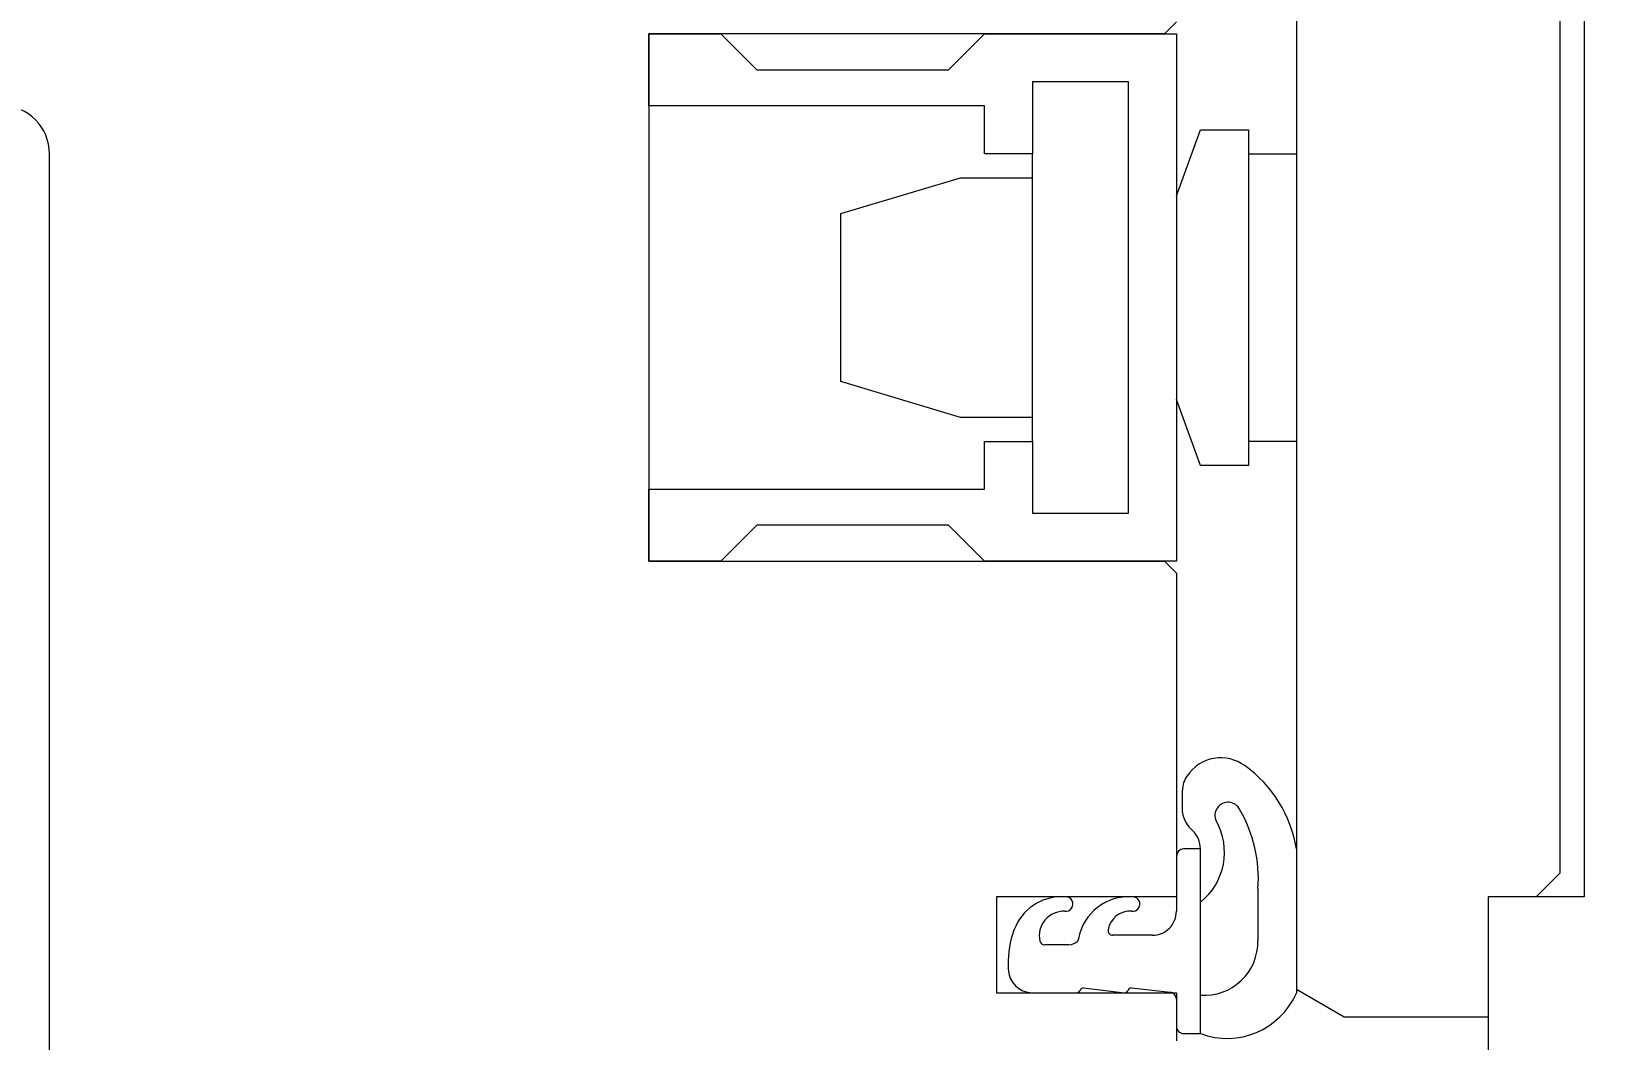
# Model space of a CAD drawing. Header units: metres. Extents: x 2.1 to 55.1, y 135.2 to 164.9.
# Drawn here: x 40.7022 to 40.7678, y 143.2037 to 143.2458 of the extents above; entities that cross this region are included whole.
import ezdxf

# ---------------------------------------------------------------- set-up
doc = ezdxf.new("R2010")
doc.units = ezdxf.units.M
doc.header["$PDMODE"] = 65
doc.linetypes.add('AUSGEZOGEN', pattern=[0])
doc.linetypes.add('VERDECKT', pattern=[9.524999999999999, 6.35, -3.175])
for name, color, linetype, lineweight in [('XR$1$Fenster', 7, 'AUSGEZOGEN', 18), ('XR$1$Vermassung Decke', 180, 'VERDECKT', 25), ('XR$1$Werkplan- Ausfuehrungsmasse', 7, 'AUSGEZOGEN', 13)]:
    doc.layers.add(name, color=color, linetype=linetype, lineweight=lineweight)
doc.styles.add('ARIAL', font='ARIAL.TTF')
doc.dimstyles.new('DIMSTYLE_16', dxfattribs={"dimtxt": 0.125, "dimasz": 0.15, "dimexe": 0, "dimexo": 0, "dimgap": 0.0625, "dimtad": 2, "dimdec": 1, "dimlfac": 100, "dimrnd": 0.5, "dimzin": 4, "dimdsep": 46, "dimtxsty": 'ARIAL', "dimblk1": 'ALL_ML_KREIS', "dimblk2": 'ALL_ML_KREIS', "dimsah": 1, "dimcen": 0, "dimclrd": 256, "dimclre": 256, "dimclrt": 256, "dimadec": 0, "dimazin": 0, "dimtfac": 1, "dimtdec": 0, "dimtix": 1, "dimtmove": 2, "dimatfit": 3, "dimfxl": 0, "dimtvp": 1.2, "dimtzin": 0, "dimlwd": 0, "dimlwe": -1, "dimarcsym": 0})
doc.dimstyles.new('DIMSTYLE_18', dxfattribs={"dimtxt": 0.125, "dimasz": 0.15, "dimexe": 0, "dimexo": 0, "dimgap": 0.0625, "dimtad": 2, "dimrnd": 0.005, "dimzin": 4, "dimdsep": 46, "dimtxsty": 'ARIAL', "dimblk1": 'ALL_ML_KREIS', "dimblk2": 'ALL_ML_KREIS', "dimsah": 1, "dimcen": 0, "dimclrd": 256, "dimclre": 256, "dimclrt": 256, "dimadec": 0, "dimazin": 0, "dimtfac": 1, "dimtdec": 0, "dimtix": 1, "dimtmove": 2, "dimatfit": 3, "dimfxl": 0, "dimtzin": 0, "dimlwd": 0, "dimlwe": -1, "dimarcsym": 0})
doc.dimstyles.new('DIMSTYLE_3', dxfattribs={"dimtxt": 0.1, "dimasz": 0.15, "dimexe": 0, "dimexo": 0, "dimgap": 0.05, "dimtad": 2, "dimdec": 1, "dimlfac": 100, "dimrnd": 0.5, "dimzin": 4, "dimdsep": 46, "dimtxsty": 'ARIAL', "dimblk1": 'ALL_ML_KREIS', "dimblk2": 'ALL_ML_KREIS', "dimsah": 1, "dimcen": 0, "dimclrd": 240, "dimclre": 240, "dimclrt": 240, "dimadec": 0, "dimazin": 0, "dimtfac": 1, "dimtdec": 0, "dimtix": 1, "dimtmove": 2, "dimatfit": 3, "dimfxl": 0, "dimtvp": 1.2, "dimtzin": 0, "dimlwd": 0, "dimlwe": 13, "dimarcsym": 0})

# ---------------------------------------------------------------- blocks, each defined once
blk = doc.blocks.new('ALL_ML_KREIS')
at = {"color": 0, "linetype": 'ByBlock', "lineweight": -2}
for p, q in [((0, -0.5), (0, 0.5)), ((-1, 0), (0.5, 0))]:
    blk.add_line(p, q, dxfattribs=at)
blk.add_circle((0, 0), 0.15, dxfattribs=at)
blk = doc.blocks.new('*D29')
at = {"layer": 'DEFPOINTS', "color": 92, "linetype": 'AUSGEZOGEN', "lineweight": 13, "true_color": 0x00c600, "transparency": 33554687}
for p in [(44.21091207872055, 143.084699050955), (40.68591207872055, 143.0046990509549), (44.21091207872055, 143.0046990509549)]:
    blk.add_point(p, dxfattribs=at)
at = {"layer": 'XR$1$Vermassung Decke', "color": 92, "linetype": 'AUSGEZOGEN', "lineweight": -2, "true_color": 0x00c600, "transparency": 33554687}
for p, q in [((40.68591207872055, 143.084699050955), (40.68591207872055, 143.084699050955)), ((40.68591207872055, 143.0046990509549), (40.68591207872055, 143.084699050955)), ((40.68591207872055, 143.0046990509549), (40.68591207872055, 143.0046990509549))]:
    blk.add_line(p, q, dxfattribs=at)
at = {"layer": 'XR$1$Vermassung Decke', "color": 92, "linetype": 'AUSGEZOGEN', "lineweight": 13, "true_color": 0x00c600, "transparency": 33554687, "xscale": 0.15, "yscale": 0.15, "zscale": 0.15}
for p, rotation in [((40.68591207872055, 143.084699050955), 90), ((40.68591207872055, 143.0046990509549), 270)]:
    blk.add_blockref('ALL_ML_KREIS', p, dxfattribs=dict(at, rotation=rotation))
at = {"layer": 'XR$1$Vermassung Decke', "color": 92, "linetype": 'AUSGEZOGEN', "lineweight": 13, "true_color": 0x00c600, "transparency": 33554687, "insert": (40.58420675812027, 143.142199050955), "char_height": 0.1, "width": 0.3, "attachment_point": 5, "rotation": 90, "style": 'ARIAL'}
blk.add_mtext('\\A1;{\\A1;{8\\H0.066000;\\S^ ;}}', dxfattribs=at)
blk = doc.blocks.new('*D468')
at = {"layer": 'DEFPOINTS', "transparency": 33554687}
for p in [(40.90091207872054, 143.264699050955), (39.50591207872055, 142.836699050955), (40.82591207872055, 142.836699050955)]:
    blk.add_point(p, dxfattribs=at)
at = {"layer": 'XR$1$Werkplan- Ausfuehrungsmasse', "lineweight": -2, "transparency": 33554687}
for p, q in [((39.50591207872055, 143.264699050955), (39.50591207872055, 143.264699050955)), ((39.50591207872055, 142.836699050955), (39.50591207872055, 143.264699050955)), ((39.50591207872055, 142.836699050955), (39.50591207872055, 142.836699050955))]:
    blk.add_line(p, q, dxfattribs=at)
at = {"layer": 'XR$1$Werkplan- Ausfuehrungsmasse', "transparency": 33554687, "xscale": 0.15, "yscale": 0.15, "zscale": 0.15}
for p, rotation in [((39.50591207872055, 143.264699050955), 90), ((39.50591207872055, 142.836699050955), 270)]:
    blk.add_blockref('ALL_ML_KREIS', p, dxfattribs=dict(at, rotation=rotation))
at = {"layer": 'XR$1$Werkplan- Ausfuehrungsmasse', "transparency": 33554687, "insert": (39.3911951619402, 143.0450459131651), "char_height": 0.125, "width": 0.5, "attachment_point": 5, "rotation": 90, "style": 'ARIAL'}
blk.add_mtext('\\A1;{\\A1;{43\\H0.082500;\\S^ ;}}', dxfattribs=at)
blk = doc.blocks.new('*D469')
at = {"layer": 'DEFPOINTS', "transparency": 33554687}
for p in [(39.40091207872054, 147.1346990021271), (39.50591207872055, 143.264699050955), (40.90091207872054, 143.264699050955)]:
    blk.add_point(p, dxfattribs=at)
at = {"layer": 'XR$1$Werkplan- Ausfuehrungsmasse', "lineweight": -2, "transparency": 33554687}
for p, q in [((39.50591207872055, 147.1346990021271), (39.50591207872055, 147.1346990021271)), ((39.50591207872055, 143.264699050955), (39.50591207872055, 147.1346990021271)), ((39.50591207872055, 143.264699050955), (39.50591207872055, 143.264699050955))]:
    blk.add_line(p, q, dxfattribs=at)
at = {"layer": 'XR$1$Werkplan- Ausfuehrungsmasse', "transparency": 33554687, "xscale": 0.15, "yscale": 0.15, "zscale": 0.15}
for p, rotation in [((39.50591207872055, 147.1346990021271), 90), ((39.50591207872055, 143.264699050955), 270)]:
    blk.add_blockref('ALL_ML_KREIS', p, dxfattribs=dict(at, rotation=rotation))
at = {"layer": 'XR$1$Werkplan- Ausfuehrungsmasse', "transparency": 33554687, "insert": (39.3911951619402, 145.3287286991195), "char_height": 0.125, "width": 0.5, "attachment_point": 5, "rotation": 90, "style": 'ARIAL'}
blk.add_mtext('\\A1;{\\A1;{3.87\\H0.082500;\\S^ ;}}', dxfattribs=at)

msp = doc.modelspace()

# ---------------------------------------------------------------- hatches: boundary and pattern name
at = {"layer": 'XR$1$Fenster', "linetype": 'AUSGEZOGEN', "lineweight": 13, "transparency": 33554687}
h = msp.add_hatch(dxfattribs=at)
h.set_pattern_fill('SCHRAFFUR_1', color=256, scale=0.05, angle=180, style=0, pattern_type=2)
h.set_pattern_definition([(225, (0, 0), (0.1414213562373095, -0.1414213562373095), []), (225, (0.07071067811865477, -0.07071067811865472), (0.1414213562373095, -0.1414213562373095), [])])
h.paths.add_polyline_path([(40.7499123262154, 143.2054284329834), (40.74991232425101, 143.2042990794175), (40.74991270927241, 143.2042838846662), (40.74991386340119, 143.2042687289182), (40.74991578367469, 143.2042536510782), (40.74991846516359, 143.2042386898508), (40.74992190098454, 143.2042238836411), (40.74992608231788, 143.2042092704567), (40.74993099843012, 143.2041948878091), (40.74993663670173, 143.2041807726187), (40.74994298265931, 143.2041669611187), (40.74995002001292, 143.2041534887632), (40.74995773069773, 143.2041403901354), (40.74996609492054, 143.2041276988594), (40.74997509121051, 143.2041154475135), (40.74998469647429, 143.2041036675468), (40.74999488605531, 143.2040923891981), (40.75000563379707, 143.204081641419), (40.75001691211025, 143.2040714517987), (40.75002869204359, 143.204061846494), (40.75004094335818, 143.2040528501614), (40.75005363460507, 143.2040444858944), (40.75006673320598, 143.204036775164), (40.75008020553705, 143.2040297377636), (40.75009401701494, 143.2040233917579), (40.75010813218582, 143.2040177534373), (40.75012251481623, 143.2040128372749), (40.75013712798616, 143.2040086558908), (40.75015193418384, 143.2040052200183), (40.75016689540195, 143.2040025384774), (40.75018197323526, 143.2040006181514), (40.7501971289792, 143.2039994639699), (40.75021232372918, 143.2039990788957), (40.75091232372918, 143.2039990776781), (40.75091233712259, 143.211699077678), (40.75021233712259, 143.2116990788957), (40.75019714237127, 143.2116986938742), (40.75018198662332, 143.2116975397454), (40.75016690878333, 143.211695619472), (40.75015194755589, 143.2116929379831), (40.75013714134626, 143.2116895021621), (40.75012252816178, 143.2116853208288), (40.75010814551425, 143.2116804047165), (40.75009403032377, 143.2116747664449), (40.7500802188238, 143.2116684204873), (40.75006674646826, 143.2116613831337), (40.75005364784053, 143.2116536724489), (40.75004095656454, 143.2116453082261), (40.75002870521866, 143.2116363119361), (40.7500169252519, 143.2116267066723), (40.75000564690328, 143.2116165170913), (40.74999489912413, 143.2116057693496), (40.74998470950386, 143.2115944910364), (40.74997510419909, 143.2115827111031), (40.74996610786651, 143.2115704597885), (40.74995774359954, 143.2115577685416), (40.74995003286917, 143.2115446699407), (40.74994299546871, 143.2115311976096), (40.74993664946307, 143.2115173861317), (40.74993101114237, 143.2115032709608), (40.74992609498008, 143.2114888883304), (40.7499219135959, 143.2114742751605), (40.74991847772345, 143.2114594689628), (40.7499157961825, 143.2114445077447), (40.74991387585656, 143.2114294299114), (40.74991272167505, 143.2114142741675), (40.74991233660079, 143.2113990794175), (40.74991233260022, 143.2090991235425), (40.7499110490193, 143.2090484743759), (40.74990720174765, 143.2089979552294), (40.74990080066116, 143.208947695785), (40.74989186219133, 143.208897825058), (40.7498804092831, 143.2088484710657), (40.74986647133592, 143.2087997604992), (40.74985008412827, 143.2087518183979), (40.7498312897259, 143.2087047678283), (40.74981013637377, 143.2086587295686), (40.74978667837225, 143.2086138217985), (40.74976097593763, 143.2085701597954), (40.74973309504778, 143.2085278556391), (40.74970310727247, 143.2084870179239), (40.74967108958992, 143.2084477514794), (40.74963712418906, 143.2084101571021), (40.7496012982586, 143.2083743312963), (40.74956370376317, 143.2083403660262), (40.74952443720729, 143.2083083484802), (40.74948359938768, 143.208278360847), (40.74944129513441, 143.2082504801043), (40.74939763304191, 143.2082247778216), (40.74935272519013, 143.2082013199763), (40.7493066868569, 143.2081801667843), (40.74925963622195, 143.2081613725456), (40.74921169406356, 143.2081449855047), (40.74916298344861, 143.208131047727), (40.74911362941651, 143.2081195949905), (40.74906375865838, 143.2081106566942), (40.74901349919173, 143.2081042557825), (40.7489629800319, 143.2081004086866), (40.74891233086083, 143.2080991252818), (40.74725766275368, 143.20809912816), (40.74724667374381, 143.2080992395557), (40.74723570947096, 143.2080999848525), (40.74722480647119, 143.2081013615669), (40.7472140010764, 143.2081033651114), (40.74720332929328, 143.2081059888094), (40.74719282668324, 143.2081092239183), (40.74718252824398, 143.2081130596575), (40.74717246829285, 143.2081174832454), (40.74716268035246, 143.2081224799413), (40.74715319703902, 143.2081280330947), (40.74714404995365, 143.208134124201), (40.74713526957708, 143.2081407329629), (40.74712688516797, 143.2081478373581), (40.74711892466561, 143.2081554137127), (40.74711141459665, 143.2081634367801), (40.74710437998678, 143.2081718798252), (40.74709784427732, 143.2081807147134), (40.74709182924716, 143.2081899120042), (40.74708635494007, 143.2081994410497), (40.747081439598, 143.2082092700964), (40.74707709960028, 143.2082193663911), (40.74707334940901, 143.20822969629), (40.74707020152093, 143.2082402253711), (40.74706766642566, 143.2082509185483), (40.74706575257091, 143.2082617401889), (40.74706446633414, 143.2082726542322), (40.74706381200149, 143.2082836243096), (40.74706379175336, 143.2082946138653), (40.74706440565726, 143.2083055862794), (40.74706565166745, 143.2083165049883), (40.74706752563188, 143.2083273336079), (40.7470754480075, 143.2083706143987), (40.74708543132253, 143.2084134667535), (40.74709745272751, 143.2084557925932), (40.74711148470831, 143.208497495044), (40.74712749514899, 143.2085384786587), (40.74714544740541, 143.2085786496355), (40.74716530038906, 143.2086179160324), (40.74718700866113, 143.2086561879779), (40.74721052253646, 143.2086933778764), (40.74723578819736, 143.2087294006091), (40.74726274781661, 143.2087641737282), (40.74729133968998, 143.2087976176464), (40.7473214983774, 143.2088296558183), (40.7473531548527, 143.2088602149161), (40.74738623666163, 143.2088892249972), (40.7474206680877, 143.2089166196643), (40.74745637032547, 143.2089423362174), (40.74749326166087, 143.2089663157975), (40.74753125765832, 143.2089885035207), (40.74757027135387, 143.2090088486048), (40.74761021345435, 143.2090273044845), (40.74765099254165, 143.2090438289187), (40.74769251528203, 143.2090583840868), (40.74773468663967, 143.2090709366754), (40.74777741009421, 143.2090814579547), (40.74782058786172, 143.2090899238439), (40.7478641211184, 143.2090963149665), (40.74790791022687, 143.2091006166948), (40.74795185496412, 143.2091028191831), (40.74799585475096, 143.2091029173905), (40.74803980888221, 143.2091009110921), (40.74807155280073, 143.2090978112457), (40.74810344649551, 143.2090980898928), (40.74813513140732, 143.2091017439008), (40.74816625132415, 143.2091087321901), (40.74819645638582, 143.2091189761962), (40.74822540701728, 143.2091323607526), (40.74825277774615, 143.2091487353858), (40.74827826086189, 143.2091679160068), (40.74830156987503, 143.209189686981), (40.74832244273812, 143.209213803552), (40.7483406447917, 143.2092399945936), (40.7483559714024, 143.2092679656575), (40.74836825026347, 143.209297402284), (40.74837734333206, 143.2093279735371), (40.74838314838089, 143.2093593357248), (40.74838560014774, 143.2093911362633), (40.74838467106908, 143.2094230176407), (40.74838037158988, 143.2094546214362), (40.7483727500463, 143.2094855923497), (40.74836189212218, 143.2095155821962), (40.74834791988579, 143.2095442538203), (40.74833099041759, 143.209571284886), (40.74831129404408, 143.2095963715016), (40.74828905219828, 143.2096192316352), (40.7482645149302, 143.2096396082857), (40.74823795809576, 143.2096572723723), (40.74820968025546, 143.2096720253096), (40.74817999931791, 143.2096837012403), (40.74814924896583, 143.2096921688998), (40.74811777490459, 143.209697333092), (40.7480859309758, 143.2096991357593), (40.74798494113897, 143.2097045085881), (40.74788381004604, 143.2097050711438), (40.74778276668652, 143.2097008221526), (40.74768203985134, 143.2096917712355), (40.74758185761467, 143.2096779388863), (40.74748244681759, 143.2096593564253), (40.74738403255446, 143.2096360659287), (40.74728683766308, 143.2096081201325), (40.74719108222038, 143.2095755823142), (40.7470969830439, 143.2095385261486), (40.74700475320093, 143.2094970355413), (40.74691460152606, 143.2094512044389), (40.74682673214833, 143.209401136616), (40.746741344029, 143.2093469454405), (40.74665863051104, 143.2092887536165), (40.74657877888139, 143.209226692907), (40.74650196994684, 143.2091609038349), (40.74642837762465, 143.2090915353656), (40.74635816854879, 143.2090187445688), (40.74629150169257, 143.2089426962637), (40.74622852800868, 143.2088635626452), (40.74616939008748, 143.2087815228945), (40.74611422183404, 143.2086967627727), (40.74606314816496, 143.208609474201), (40.74601628472557, 143.2085198548255), (40.745973737628, 143.2084281075698), (40.745935603211, 143.208334440176), (40.7459019678217, 143.2082390647336), (40.74587290762022, 143.2081421971997), (40.74584848840709, 143.20804405691), (40.74582876547442, 143.207944866082), (40.74582800194458, 143.2079407398815), (40.74582715201475, 143.2079366306081), (40.74582621605905, 143.2079325400708), (40.74582519448953, 143.2079284700703), (40.74582408775587, 143.2079244223982), (40.74582289634526, 143.2079203988364), (40.74582162078219, 143.2079164011562), (40.74582026162821, 143.2079124311173), (40.74581881948158, 143.2079084904674), (40.74581729497717, 143.2079045809412), (40.74581568878611, 143.2079007042597), (40.74581400161545, 143.2078968621296), (40.7458122342079, 143.2078930562422), (40.74581038734148, 143.2078892882729), (40.74580846182925, 143.2078855598803), (40.74580645851881, 143.2078818727058), (40.74580437829206, 143.2078782283725), (40.7458022220647, 143.2078746284847), (40.74579999078598, 143.2078710746271), (40.74579768543813, 143.2078675683642), (40.74579530703598, 143.2078641112394), (40.74579285662652, 143.2078607047746), (40.74579033528848, 143.2078573504695), (40.74578774413175, 143.2078540498005), (40.74578508429704, 143.2078508042208), (40.74578235695518, 143.207847615159), (40.74577956330685, 143.207844484019), (40.74577670458181, 143.2078414121792), (40.74577378203848, 143.2078384009919), (40.74577079696346, 143.2078354517826), (40.74576775067079, 143.2078325658495), (40.74575880908174, 143.2078244696661), (40.74574967479095, 143.207816591536), (40.7457403531146, 143.2078089360444), (40.74573084947786, 143.2078015076468), (40.7457211694119, 143.2077943106666), (40.74571131855052, 143.2077873492924), (40.74570130262693, 143.2077806275756), (40.74569112747039, 143.2077741494284), (40.74568079900286, 143.2077679186211), (40.74567032323554, 143.2077619387799), (40.7456597062653, 143.2077562133852), (40.74564895427127, 143.2077507457691), (40.74563807351107, 143.2077455391139), (40.74562707031735, 143.2077405964496), (40.74561595109397, 143.2077359206532), (40.74560472231233, 143.2077315144457), (40.74559339050758, 143.2077273803916), (40.74558196227485, 143.2077235208971), (40.7455704442654, 143.2077199382082), (40.74555884318269, 143.2077166344102), (40.74554716577858, 143.2077136114258), (40.74553541884932, 143.2077108710144), (40.74552360923165, 143.207708414771), (40.74551174379877, 143.207706244125), (40.74549982945636, 143.2077043603398), (40.7454878731386, 143.2077027645119), (40.74547588180406, 143.2077014575698), (40.74546386243173, 143.2077004402743), (40.74545182201687, 143.2076997132174), (40.74543976756704, 143.2076992768223), (40.74542770609791, 143.207699131343), (40.74440882365989, 143.2076991331153), (40.74440012251315, 143.207699322495), (40.74439143784398, 143.2076998902451), (40.74438278609802, 143.2077008352907), (40.74437418365864, 143.207702155842), (40.7443656468158, 143.2077038493984), (40.74435719173525, 143.2077059127529), (40.74434883442792, 143.2077083419983), (40.74434059071959, 143.2077111325345), (40.74433247622093, 143.2077142790771), (40.74432450629789, 143.2077177756677), (40.7443166960427, 143.207721615685), (40.74430906024521, 143.2077257918574), (40.74430161336493, 143.2077302962767), (40.74429436950361, 143.2077351204131), (40.74428734237852, 143.2077402551315), (40.74428054529658, 143.2077456907083), (40.74427399112904, 143.2077514168507), (40.74426769228717, 143.2077574227154), (40.74426166069875, 143.2077636969293), (40.74425590778547, 143.2077702276113), (40.74425044444128, 143.2077770023947), (40.74424528101186, 143.2077840084503), (40.74424042727488, 143.2077912325113), (40.74423589242163, 143.2077986608977), (40.74423168503949, 143.2078062795429), (40.74422781309574, 143.2078140740198), (40.74422428392249, 143.2078220295685), (40.74422110420274, 143.207830131124), (40.74421827995776, 143.2078383633448), (40.74421581653565, 143.207846710642), (40.74421371860127, 143.2078551572088), (40.7442029360694, 143.2079143200112), (40.74419561910148, 143.2079740105647), (40.74419179256012, 143.2080340260441), (40.74419146944768, 143.2080941625204), (40.74419465086211, 143.2081542156535), (40.74420132599311, 143.2082139813863), (40.744211472159, 143.2082732566383), (40.74422505488371, 143.2083318399958), (40.74424202801394, 143.208389532396), (40.74426233387596, 143.2084461378034), (40.74428590347171, 143.2085014638763), (40.74431265671304, 143.20855532262), (40.74434250269404, 143.2086075310255), (40.74437533999981, 143.2086579116918), (40.74441105705112, 143.2087062934283), (40.74444953248354, 143.2087525118369), (40.74449063555982, 143.20879640987), (40.74453422661414, 143.2088378383646), (40.74458015752666, 143.2088766565493), (40.74462827222681, 143.2089127325222), (40.74467840722372, 143.2089459436991), (40.74473039216161, 143.2089761772305), (40.74478405039873, 143.2090033303846), (40.74483919960753, 143.2090273108966), (40.74489565239426, 143.2090480372821), (40.74495321693568, 143.2090654391141), (40.74501169763089, 143.2090794572622), (40.74507089576591, 143.2090900440936), (40.74513061018897, 143.2090971636348), (40.74519063799398, 143.209100791694), (40.74525077520997, 143.2091009159433), (40.74528251912851, 143.2090978160969), (40.7453144128233, 143.209098094744), (40.74534609773511, 143.209101748752), (40.74537721765193, 143.2091087370414), (40.7454074227136, 143.2091189810475), (40.74543637334506, 143.2091323656038), (40.74546374407393, 143.209148740237), (40.74548922718967, 143.2091679208581), (40.74551253620279, 143.2091896918323), (40.7455334090659, 143.2092138084033), (40.74555161111947, 143.2092399994448), (40.74556693773017, 143.2092679705087), (40.74557921659126, 143.2092974071353), (40.74558830965984, 143.2093279783883), (40.74559411470867, 143.209359340576), (40.74559656647552, 143.2093911411146), (40.74559563739687, 143.209423022492), (40.74559133791767, 143.2094546262875), (40.74558371637406, 143.209485597201), (40.74557285844995, 143.2095155870475), (40.74555888621358, 143.2095442586715), (40.74554195674536, 143.2095712897373), (40.74552226037186, 143.2095963763529), (40.74550001852606, 143.2096192364864), (40.74547548125798, 143.209639613137), (40.74544892442353, 143.2096572772236), (40.74542064658323, 143.2096720301608), (40.74539096564568, 143.2096837060915), (40.74536021529359, 143.2096921737511), (40.74532874123237, 143.2096973379433), (40.74529689730356, 143.2096991406106), (40.74521394840512, 143.2097039877376), (40.74513087326895, 143.209705580266), (40.745047799544, 143.2097039157488), (40.744964854877, 143.2096989967437), (40.74488216671642, 143.2096908308088), (40.74479986211652, 143.2096794304917), (40.74471806754229, 143.2096648133093), (40.74463690867498, 143.2096470017218), (40.74455651021906, 143.2096260230974), (40.74447699571062, 143.2096019096708), (40.74439848732749, 143.2095746984935), (40.74432110570154, 143.2095444313767), (40.74424496973334, 143.2095111548273), (40.74417019640944, 143.2094749199762), (40.74409690062265, 143.2094357825002), (40.74402519499541, 143.2093938025357), (40.74395518970686, 143.209349044587), (40.74388699232346, 143.2093015774269), (40.74382070763377, 143.2092514739908), (40.74375643748735, 143.2091988112652), (40.74369428063836, 143.2091436701687), (40.74363433259378, 143.2090861354284), (40.74357668546664, 143.209026295449), (40.74352142783449, 143.2089642421777), (40.74346864460335, 143.2089000709622), (40.74341841687712, 143.2088338804046), (40.74337082183316, 143.2087657722099), (40.7433259326035, 143.2086958510296), (40.7432838181626, 143.2086242243009), (40.7432445432213, 143.2085510020817), (40.7432081681274, 143.2084762968815), (40.74318901028965, 143.2084327084696), (40.74317044317926, 143.2083888651713), (40.74315247018637, 143.2083447749918), (40.74313509459268, 143.2083004459817), (40.7431183195708, 143.2082558862348), (40.74310214818365, 143.2082111038875), (40.74308658338399, 143.2081661071164), (40.74307162801379, 143.2081209041375), (40.74305728480373, 143.2080755032044), (40.74304355637275, 143.2080299126069), (40.7430304452275, 143.2079841406693), (40.74301795376196, 143.2079381957492), (40.74300608425695, 143.2078920862355), (40.74299483887969, 143.2078458205475), (40.74298421968349, 143.2077994071328), (40.7429742286073, 143.2077528544659), (40.7429648674754, 143.2077061710469), (40.74295613799701, 143.2076593653997), (40.74294804176608, 143.2076124460706), (40.74294058026085, 143.2075654216266), (40.74293375484378, 143.2075183006538), (40.74292756676106, 143.207471091756), (40.74292201714261, 143.2074238035531), (40.74291710700173, 143.2073764446795), (40.74291283723494, 143.2073290237823), (40.74290920862186, 143.2072815495201), (40.74290622182505, 143.2072340305614), (40.74290387738986, 143.2071864755824), (40.74290217574437, 143.2071388932664), (40.74290111719926, 143.2070912923012), (40.74290070194783, 143.2070436813785), (40.74290107831835, 143.2066990384479), (40.74290241503231, 143.206648403923), (40.74290631115696, 143.2065979018228), (40.74291275671808, 143.2065476614341), (40.74292173521487, 143.2064978113738), (40.74293322366209, 143.2064484792596), (40.74294719264898, 143.206399791383), (40.74296360641452, 143.2063518723866), (40.74298242293899, 143.2063048449444), (40.74300359405154, 143.206258829448), (40.74302706555347, 143.2062139436985), (40.74305277735704, 143.2061703026047), (40.7430806636393, 143.2061280178891), (40.7431106530105, 143.2060871978017), (40.74314266869701, 143.2060479468433), (40.74317662873768, 143.2060103654975), (40.74321244619382, 143.2059745499737), (40.7432500293717, 143.2059405919606), (40.74328928205723, 143.2059085783917), (40.7433301037624, 143.2058785912228), (40.74337238998243, 143.2058507072218), (40.74341603246333, 143.2058249977727), (40.74346091947908, 143.2058015286923), (40.74350693611758, 143.2057803600623), (40.74355396457488, 143.205761546075), (40.7436018844567, 143.2057451348947), (40.74365057308678, 143.2057311685345), (40.74369990582073, 143.2057196827487), (40.74374975636532, 143.2057107069413), (40.74379999710168, 143.2057042640907), (40.74385049941202, 143.2057003706906), (40.74390113400894, 143.2056990367084), (40.74575272357912, 143.2056991398177), (40.74575863654135, 143.2056992585538), (40.74576454000986, 143.205699613913), (40.74577042451933, 143.2057002053256), (40.74577628063486, 143.2057010318432), (40.74578209896708, 143.2057020921407), (40.74578787018715, 143.2057033845182), (40.74579358504182, 143.2057049069033), (40.74579923436819, 143.2057066568554), (40.74580480910845, 143.2057086315684), (40.74581030032433, 143.2057108278764), (40.74581569921151, 143.2057132422578), (40.74582099711371, 143.2057158708416), (40.74582618553656, 143.2057187094133), (40.7458312561612, 143.2057217534216), (40.74583620085765, 143.2057249979858), (40.74584101169788, 143.205728437904), (40.74584568096842, 143.2057320676606), (40.74585020118281, 143.205735881436), (40.74585456509359, 143.2057398731152), (40.74585876570389, 143.2057440362983), (40.74586279627866, 143.2057483643103), (40.74586665035552, 143.2057528502118), (40.74587032175501, 143.2057574868104), (40.74587380459064, 143.2057622666719), (40.74587709327817, 143.2057671821327), (40.74588018254475, 143.2057722253116), (40.74588306743717, 143.2057773881224), (40.74588574332996, 143.2057826622876), (40.74588820593274, 143.2057880393508), (40.74589045129711, 143.2057935106906), (40.74589247582294, 143.2057990675346), (40.74589451961138, 143.2058046741627), (40.7458967881711, 143.2058101936724), (40.74589927780017, 143.2058156170567), (40.74590198443596, 143.2058209354655), (40.74590490366167, 143.2058261402202), (40.74590803071361, 143.2058312228274), (40.745911360489, 143.2058361749932), (40.74591488755416, 143.2058409886364), (40.74591860615353, 143.2058456559021), (40.74592251021897, 143.205850169174), (40.74592659337971, 143.2058545210871), (40.74593084897271, 143.20585870454), (40.74593527005359, 143.205862712706), (40.7459398494078, 143.2058665390443), (40.74594457956268, 143.205870177311), (40.74594945279939, 143.2058736215691), (40.74595446116563, 143.2058768661981), (40.74595959648857, 143.2058799059035), (40.74596485038823, 143.2058827357247), (40.74597021429113, 143.2058853510441), (40.74597567944429, 143.2058877475939), (40.74598123692948, 143.2058899214634), (40.74598687767782, 143.2058918691051), (40.74599259248456, 143.2058935873408), (40.74599837202408, 143.2058950733666), (40.74600420686517, 143.2058963247577), (40.74601008748631, 143.2058973394718), (40.74601600429136, 143.2058981158533), (40.74602194762502, 143.2058986526352), (40.74602790778883, 143.2058989489415), (40.74603387505677, 143.2058990042887), (40.74775107657911, 143.2056991273018), (40.74775408050257, 143.2056988191843), (40.74775709172239, 143.205698593247), (40.74776010799076, 143.2056984496586), (40.74776312705607, 143.2056983885262), (40.74776614666462, 143.2056984098954), (40.74776916456234, 143.2056985137503), (40.74777217849643, 143.2056987000134), (40.74777518621698, 143.2056989685456), (40.74777818547881, 143.2056993191464), (40.74778117404302, 143.2056997515543), (40.74778414967866, 143.2057002654462), (40.74778711016449, 143.2057008604388), (40.74779005329055, 143.2057015360877), (40.74779297685984, 143.2057022918887), (40.74779587868996, 143.2057031272776), (40.74779875661473, 143.2057040416306), (40.74780160848582, 143.2057050342653), (40.74780443217437, 143.2057061044408), (40.74780722557252, 143.2057072513581), (40.74780998659505, 143.2057084741611), (40.74781271318087, 143.2057097719369), (40.74781540329469, 143.2057111437169), (40.74781805492833, 143.2057125884769), (40.7478206661024, 143.2057141051386), (40.74782323486768, 143.2057156925696), (40.74782575930666, 143.2057173495851), (40.74782823753485, 143.2057190749481), (40.74783066770232, 143.2057208673707), (40.74783304799497, 143.2057227255148), (40.74783537663593, 143.2057246479933), (40.74783765188695, 143.2057266333712), (40.74783983446837, 143.2057286155422), (40.74784199236143, 143.2057306245621), (40.74784412523584, 143.2057326601235), (40.74784623276523, 143.2057347219149), (40.74784831462697, 143.2057368096206), (40.74785037050252, 143.2057389229211), (40.74785240007719, 143.2057410614931), (40.74785440304037, 143.2057432250093), (40.74785637908551, 143.2057454131384), (40.74785832791019, 143.2057476255457), (40.74786024921615, 143.2057498618925), (40.74786214270932, 143.2057521218365), (40.74786400809993, 143.205754405032), (40.7478658451025, 143.2057567111294), (40.74786765343585, 143.2057590397758), (40.74786943282325, 143.2057613906148), (40.74787118299236, 143.2057637632866), (40.74787290367532, 143.2057661574281), (40.74787459460877, 143.205768572673), (40.74787625553397, 143.2057710086515), (40.74787788619665, 143.2057734649907), (40.74787948634732, 143.2057759413149), (40.74788105574102, 143.205778437245), (40.74788259413759, 143.205780952399), (40.74788410130157, 143.2057834863919), (40.74788557700231, 143.205786038836), (40.74788702101394, 143.2057886093406), (40.74788843311547, 143.2057911975123), (40.74788981309081, 143.205793802955), (40.7478911607287, 143.20579642527), (40.74789247582294, 143.2057990640558), (40.74789379091722, 143.2058017028413), (40.74789513855519, 143.205804325156), (40.74789651853056, 143.2058069305983), (40.74789793063216, 143.2058095187697), (40.74789937464384, 143.205812089274), (40.74790085034461, 143.2058146417178), (40.74790235750864, 143.2058171757104), (40.74790389590524, 143.2058196908641), (40.74790546529896, 143.2058221867938), (40.74790706544963, 143.2058246631177), (40.74790869611235, 143.2058271194566), (40.74791035703756, 143.2058295554348), (40.74791204797104, 143.2058319706793), (40.74791376865399, 143.2058343648205), (40.74791551882311, 143.205836737492), (40.7479172982105, 143.2058390883307), (40.74791910654385, 143.2058414169768), (40.7479209435464, 143.2058437230738), (40.74792280893702, 143.2058460062689), (40.74792470243016, 143.2058482662127), (40.74792662373611, 143.2058505025591), (40.74792857256078, 143.2058527149661), (40.74793054860589, 143.2058549030949), (40.74793255156901, 143.2058570666107), (40.74793458114365, 143.2058592051824), (40.74793663701914, 143.2058613184826), (40.74793871888087, 143.205863406188), (40.74794082641019, 143.205865467979), (40.74794295928457, 143.2058675035401), (40.74794511717756, 143.2058695125598), (40.74794729975893, 143.2058714947304), (40.74794957500951, 143.2058734801085), (40.74795190365004, 143.2058754025872), (40.74795428394226, 143.2058772607315), (40.7479567141093, 143.2058790531543), (40.74795919233708, 143.2058807785175), (40.74796171677563, 143.2058824355332), (40.74796428554054, 143.2058840229645), (40.74796689671421, 143.2058855396264), (40.74796954834745, 143.2058869843867), (40.74797223846087, 143.2058883561669), (40.74797496504635, 143.205889653943), (40.74797772606851, 143.2058908767463), (40.74798051946631, 143.2058920236639), (40.7479833431545, 143.2058930938397), (40.74798619502526, 143.2058940864748), (40.74798907294967, 143.2058950008282), (40.74799197477947, 143.2058958362173), (40.74799489834845, 143.2058965920187), (40.7479978414742, 143.205897267668), (40.74800080195973, 143.2058978626609), (40.74800377759511, 143.2058983765532), (40.74800676615903, 143.2058988089615), (40.7480097654206, 143.2058991595627), (40.74801277314091, 143.2058994280953), (40.74801578707472, 143.2058996143588), (40.74801880497223, 143.2058997182141), (40.74802182458058, 143.2058997395837), (40.74802484364566, 143.2058996784517), (40.74802785991384, 143.2058995348637), (40.74803087113348, 143.2058993089269), (40.74803387505676, 143.2058990008099), (40.74964423679713, 143.2057267315388), (40.74965828552723, 143.2057248921762), (40.74967223174249, 143.2057223915459), (40.74968604433509, 143.2057192352256), (40.74969969249526, 143.2057154302557), (40.74971314578001, 143.2057109851233), (40.74972637418104, 143.2057059097438), (40.74973934819168, 143.2057002154378), (40.74975203887261, 143.2056939149069), (40.74976441791661, 143.2056870222048), (40.74977645771148, 143.2056795527061), (40.7497881314018, 143.2056715230718), (40.74979941294875, 143.2056629512126), (40.74981027718821, 143.2056538562484), (40.74982069988685, 143.2056442584662), (40.74983065779628, 143.2056341792741), (40.74984012870482, 143.2056236411546), (40.74984909148709, 143.2056126676134), (40.74985752615109, 143.2056012831276), (40.74986541388279, 143.2055895130911), (40.7498727370882, 143.2055773837575), (40.74987947943249, 143.2055649221819), (40.74988562587649, 143.2055521561606), (40.74989116271018, 143.2055391141691), (40.74989607758339, 143.205525825298), (40.74990035953316, 143.2055123191891), (40.7499039990084, 143.2054986259684), (40.74990698789105, 143.2054847761795), (40.74990931951424, 143.2054708007151), (40.74991098867714, 143.2054567307483), (40.7499119916566, 143.2054425976628)], flags=0)

# ---------------------------------------------------------------- linework, layer by layer
for p, q in [((40.75491241314527, 143.2555446325889), (40.75491232671322, 143.2058540336657)), ((40.76691240645719, 143.2516993122544), (40.76691233340222, 143.2096993122545)), ((40.76591233514114, 143.2106993139939), (40.76591240471733, 143.2506993139938)), ((40.72791239626274, 143.2456993215553), (40.72791235799584, 143.2236993215553)), ((40.72791239104452, 143.2426993215553), (40.72791239626274, 143.2456993215553)), ((40.72791239626274, 143.2456993215553), (40.73091239626274, 143.2456993163371)), ((40.74941239626271, 143.2456992841581), (40.72791239626274, 143.2456993215553)), ((40.73091239626274, 143.2456993163371), (40.73241239365362, 143.244199313728)), ((40.74041239365361, 143.2441992998127), (40.74191239626271, 143.2456992972036)), ((40.74191239626271, 143.2456992972036), (40.74991239626271, 143.2456992832884)), ((40.7499123971324, 143.2461992832884), (40.74941239626271, 143.2456992841581)), ((40.74991239626271, 143.2456992832884), (40.74991235799581, 143.2236992832884)), ((40.73241239365362, 143.244199313728), (40.74041239365361, 143.2441992998127)), ((40.7439123927839, 143.2436992937248), (40.74391238756568, 143.2406992937248)), ((40.7479123927839, 143.2436992867672), (40.7439123927839, 143.2436992937248)), ((40.74791237712925, 143.2346992867672), (40.7479123927839, 143.2436992867672)), ((40.74191239104451, 143.2426992972036), (40.72791239104452, 143.2426993215553)), ((40.7419123875657, 143.2406992972036), (40.74191239104451, 143.2426992972036)), ((40.74991238452173, 143.2389492832884), (40.75091238930509, 143.241699281549)), ((40.75091238930509, 143.241699281549), (40.75291238930509, 143.2416992780702)), ((40.75291238930509, 143.2416992780702), (40.75291236495342, 143.2276992780702)), ((40.70291231245089, 143.1976993650095), (40.70291238741766, 143.2406993650095)), ((40.74391238756568, 143.2406992937248), (40.7419123875657, 143.2406992972036)), ((40.74391236669284, 143.2286992937248), (40.74391238756568, 143.2406992937248)), ((40.75291238756568, 143.2406992780702), (40.75491238756567, 143.2406992745914)), ((40.73591238321719, 143.2381993076401), (40.74091238582629, 143.239699298943)), ((40.74091238582629, 143.239699298943), (40.74391238582628, 143.2396992937248)), ((40.73591237104136, 143.2311993076401), (40.73591238321719, 143.2381993076401)), ((40.74791236147462, 143.2256992867672), (40.74791237712925, 143.2346992867672)), ((40.74091236843224, 143.229699298943), (40.73591237104136, 143.2311993076401)), ((40.75091236495341, 143.227699281549), (40.74991236973679, 143.2304492832884)), ((40.74391236843224, 143.2296992937248), (40.74091236843224, 143.229699298943)), ((40.74191236321403, 143.2266992972037), (40.74191236669284, 143.2286992972037)), ((40.74191236669284, 143.2286992972037), (40.74391236669284, 143.2286992937248)), ((40.74391236669284, 143.2286992937248), (40.74391236147462, 143.2256992937249)), ((40.75491236669282, 143.2286992745914), (40.75291236669282, 143.2286992780702)), ((40.75291236495342, 143.2276992780702), (40.75091236495341, 143.227699281549)), ((40.72791235799584, 143.2236993215553), (40.72791236321405, 143.2266993215553)), ((40.72791236321405, 143.2266993215553), (40.74191236321403, 143.2266992972037)), ((40.74391236147462, 143.2256992937249), (40.74791236147462, 143.2256992867672)), ((40.73241236060494, 143.225199313728), (40.73091235799584, 143.2236993163371)), ((40.74041236060493, 143.2251992998127), (40.73241236060494, 143.225199313728)), ((40.74191235799581, 143.2236992972037), (40.74041236060493, 143.2251992998127)), ((40.73091235799584, 143.2236993163371), (40.72791235799584, 143.2236993215553)), ((40.72791235799584, 143.2236993215553), (40.74941235799581, 143.2236992841581)), ((40.74991235799581, 143.2236992832884), (40.74191235799581, 143.2236992972037)), ((40.74941235799581, 143.2236992841581), (40.7499123571261, 143.2231992832884)), ((40.7499123571261, 143.2231992832884), (40.74991233364379, 143.2096990794174)), ((40.75015943084986, 143.2132143317032), (40.75015943246383, 143.2141436747802)), ((40.75091233712259, 143.211699077678), (40.7502123371226, 143.2116990788957)), ((40.75091232372918, 143.2039990776781), (40.75091154267009, 143.2116990776794)), ((40.75091232372918, 143.2039990776781), (40.75091233712259, 143.211699077678)), ((40.75491233689102, 143.2117053444721), (40.75491232642111, 143.2056860935204)), ((40.74991233660077, 143.2113990794175), (40.74991233260022, 143.2090991235425)), ((40.76491233340175, 143.2096993157333), (40.76591233514114, 143.2106993139939)), ((40.74241233364381, 143.209699092463), (40.74241232668619, 143.205699092463)), ((40.74991233364379, 143.2096990794174), (40.74241233364381, 143.209699092463)), ((40.75091232651224, 143.205599077678), (40.7509123332602, 143.2094785567475)), ((40.75331233400648, 143.2100469976019), (40.7533123302138, 143.2078665469527)), ((40.76291233340221, 143.2096993192121), (40.76291223599558, 143.1536993192122)), ((40.76691233340222, 143.2096993122545), (40.76291233340221, 143.2096993192121)), ((40.74542770609792, 143.207699131343), (40.74440882365989, 143.2076991331153)), ((40.74891233086083, 143.2080991252819), (40.74725766275368, 143.20809912816)), ((40.74290070194783, 143.2070436813785), (40.74290107831835, 143.2066990384479)), ((40.74241232668619, 143.205699092463), (40.74991232668617, 143.2056990794175)), ((40.74390113400895, 143.2056990367084), (40.74575272357912, 143.2056991398177)), ((40.74603387505677, 143.2058990042887), (40.74775107657911, 143.2056991273018)), ((40.74803387505678, 143.2058990008099), (40.74964423679713, 143.2057267315388)), ((40.74991232668617, 143.2056990794175), (40.74991232320736, 143.2036990794175)), ((40.75491232671322, 143.2058540336657), (40.75691232470474, 143.2046993296485)), ((40.7499123262154, 143.2054284329834), (40.74991232425101, 143.2042990794175)), ((40.75691232470474, 143.2046993296485), (40.76291232470473, 143.2046993192121)), ((40.75021232372918, 143.2039990788957), (40.75091232372918, 143.2039990776781))]:
    msp.add_line(p, q, dxfattribs=at)
for centre, radius, start, end in [((40.70091238741766, 143.2406993684976), 0.002, 359.9999000729768, 89.99990007277324), ((40.75176549410283, 143.2138139493738), 0.00168467590130217, 53.77170608466074, 145.9998684502741), ((40.75115943246383, 143.2141436730408), 0.001000000000001194, 142.2412264995056, 179.9999003392274), ((40.74970542543517, 143.2108761787024), 0.005272517689175755, 9.047998494800972, 54.58068317394059), ((40.7520623039902, 143.2131006704191), 0.0005468826683706968, 24.41344380227816, 204.4134438049896), ((40.75138936190994, 143.2134230067151), 0.001247507784795806, 189.6293331135336, 229.875788314969), ((40.74926382007505, 143.2115556655947), 0.002651787488565992, 308.4375401227379, 29.82736739904965), ((40.74761207864523, 143.2104659918438), 0.005715633592021219, 355.7960644472029, 30.0335538310006), ((40.74984045501416, 143.2116995090086), 0.001071087742785532, 359.9769268777623, 45.93196092069913), ((40.75021233660078, 143.2113990788956), 0.0002999999999992724, 89.99990033922741, 179.9999003337992), ((40.74513179169708, 143.2075858638119), 0.002119716653068279, 85.5326831161081, 155.1608829761138), ((40.74529584166466, 143.2093983316978), 0.000300810765031362, 261.3836999239773, 89.79893080607339), ((40.74792255669183, 143.2075800965083), 0.00212532785802146, 85.5913153655242, 170.1174079830763), ((40.74808487533689, 143.2093983268466), 0.000300810765031362, 261.3836999247883, 89.79893080607339), ((40.74522283720034, 143.2080696349384), 0.001031659364088048, 88.44820314522184, 191.9990737720694), ((40.74797590705494, 143.2081834234976), 0.0009197102421934647, 86.01585684757987, 170.9977463111029), ((40.74891233260023, 143.2090991252819), 0.001, 269.9999003392274, 359.9999003408558), ((40.74642428157083, 143.2070367568062), 0.003523586427114749, 155.8865963971447, 179.8874019324568), ((40.74725409717724, 143.2082894697041), 0.0001903749372959378, 168.5278718125475, 271.0731687155655), ((40.74440882400777, 143.2078991331153), 0.0001999999999961801, 192.7019574577924, 269.9999003392274), ((40.7454277069652, 143.2081991312783), 0.0004999999353004524, 269.99990061605, 312.8504809149289), ((40.74563173317095, 143.20797919204), 0.0001999999999968727, 312.8504809159629, 350.117407982509), ((40.75107195876944, 143.2078339919007), 0.00224060796215724, 265.9144973101785, 0.8325118650255569), ((40.74390217325893, 143.2067001317065), 0.001001095537550751, 180.0625705687624, 269.9405205123674), ((40.74575271535188, 143.2058468392685), 0.0001476994510093591, 270.003191525053, 341.1289827612875), ((40.74603226126101, 143.2057512872678), 0.0001477258358825538, 89.37407342785501, 161.1289831527398), ((40.74776385480504, 143.2058089087104), 0.0001105225802791176, 263.3608190647767, 311.8906012955214), ((40.74767852151452, 143.2059040455748), 0.0002383223980462217, 311.8906066507914, 333.864077952816), ((40.7481064301056, 143.2056940825318), 0.0002383223771269464, 131.8906028394955, 153.8640741446822), ((40.74802109684692, 143.2057892194073), 0.0001105225723668521, 83.36082698913222, 131.8906092138351), ((40.7496123262116, 143.2054284335052), 0.0003000000038083132, 359.9999003392286, 83.89397582926281), ((40.75202698168793, 143.2069417810207), 0.003146738840093036, 249.2539605613033, 336.481567206462), ((40.750212324251, 143.2042990788956), 0.0002999999999997271, 179.9999003337992, 269.9999003378703)]:
    msp.add_arc(centre, radius, start, end, dxfattribs=at)

# ---------------------------------------------------------------- dimensions: what is measured, and where the dimension line sits
at = {"layer": 'XR$1$Vermassung Decke', "color": 92, "linetype": 'AUSGEZOGEN', "lineweight": 13, "true_color": 0x00c600, "transparency": 33554687}
dim = msp.add_linear_dim(base=(40.68591207872055, 143.084699050955), p1=(40.68591207872055, 143.0046990509549), p2=(40.68591207872055, 143.084699050955), angle=90, dimstyle='DIMSTYLE_3', override={"dimpost": '<>', "dimclrd": 92, "dimclre": 92, "dimclrt": 92, "dimlwd": 0, "dimlwe": 13}, dxfattribs=at)
dim.commit()
dim.dimension.update_dxf_attribs({"geometry": '*D29', "text_midpoint": (40.58420675812027, 143.142199050955), "dimtype": 160})
at = {"layer": 'XR$1$Werkplan- Ausfuehrungsmasse', "transparency": 33554687}
for base, p1, p2, dimstyle, picture, middle in [((39.50591207872055, 147.1346990021271), (39.50591207872055, 143.264699050955), (39.50591207872055, 147.1346990021271), 'DIMSTYLE_18', '*D469', (39.3911951619402, 145.3287286991195)), ((39.50591207872055, 143.264699050955), (39.50591207872055, 142.836699050955), (39.50591207872055, 143.264699050955), 'DIMSTYLE_16', '*D468', (39.3911951619402, 143.0450459131651))]:
    dim = msp.add_linear_dim(base=base, p1=p1, p2=p2, angle=90, dimstyle=dimstyle, override={"dimpost": '<>', "dimclrd": 256, "dimclre": 256, "dimclrt": 256, "dimlwd": 0, "dimlwe": 65535}, dxfattribs=at)
    dim.commit()
    dim.dimension.update_dxf_attribs({"geometry": picture, "text_midpoint": middle, "dimtype": 160})

doc.saveas('drawing.dxf')
